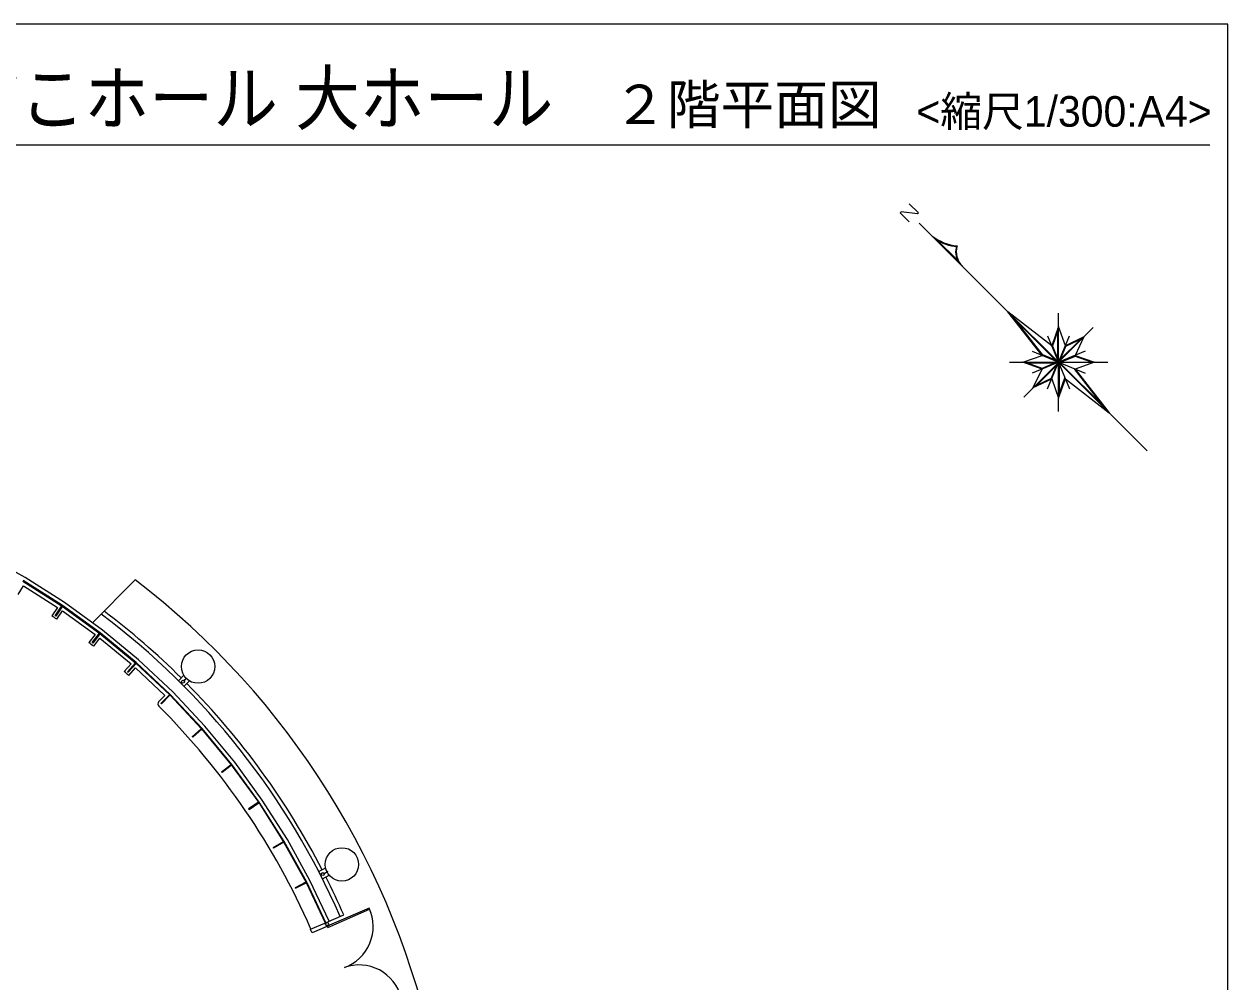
# Model space of a CAD drawing. Units: millimetres on the paper, enlarged 1000 times, with parts at other scales. Extents: x -168458 to 111542, y -102054 to 93946.
# Drawn here: x 10672 to 111542, y 13635 to 93946 of the extents above; entities that cross this region are included whole.
import ezdxf
from ezdxf.enums import TextEntityAlignment as Align

# ---------------------------------------------------------------- set-up
doc = ezdxf.new("R2010")
doc.units = ezdxf.units.MM
doc.header["$LTSCALE"] = 1000
doc.layers.add('1-0_130', color=7, linetype='Continuous', lineweight=9)
doc.layers.add('F-0', color=7, linetype='Continuous', lineweight=9)
doc.styles.add('HG創英角ｺﾞｼｯｸUB', font='')
doc.styles.get('HG創英角ｺﾞｼｯｸUB').set_extended_font_data('HG創英角ｺﾞｼｯｸUB')

msp = doc.modelspace()

# ---------------------------------------------------------------- linework, layer by layer
at = {"layer": '1-0_130'}
for p, q in [((10751, 47549), (7311, 49441)), ((14066, 45446), (10751, 47549)), ((16421, 43768), (19990, 47337)), ((17243, 43138), (14066, 45446)), ((13277, 44338), (13839, 45165)), ((13889, 45131), (13327, 44304)), ((16385, 42082), (16998, 42872)), ((17046, 42835), (16433, 42045)), ((20268, 40635), (17243, 43138)), ((19346, 39635), (20007, 40385)), ((23130, 37948), (20268, 40635)), ((20052, 40345), (19391, 39595)), ((24056, 39345), (23603, 38892)), ((24071, 38896), (24307, 39132)), ((24074, 38421), (24528, 38874)), ((24314, 39125), (24078, 38889)), ((22147, 37007), (22854, 37714)), ((22896, 37672), (22189, 36965)), ((25817, 35086), (23130, 37948)), ((24777, 34209), (25527, 34870)), ((25567, 34825), (24817, 34164)), ((28320, 32060), (25817, 35086)), ((27227, 31251), (28017, 31863)), ((28054, 31816), (27264, 31203)), ((30628, 28884), (28320, 32060)), ((30313, 28707), (29486, 28144)), ((29520, 28095), (30347, 28657)), ((32732, 25569), (30628, 28884)), ((31546, 24903), (32406, 25412)), ((32437, 25360), (31576, 24851)), ((34623, 22129), (32732, 25569)), ((35936, 23172), (35365, 22881)), ((35667, 22287), (36239, 22578)), ((35812, 22740), (36109, 22891)), ((36113, 22882), (35816, 22731)), ((34288, 21992), (33397, 21538)), ((33425, 21484), (34316, 21938)), ((36224, 18727), (34623, 22129)), ((35995, 18265), (34806, 17751))]:
    msp.add_line(p, q, dxfattribs=at)
for points in [[(10189, 46107), (10625, 46844), (13482, 45031), (13001, 44323)], [(10568, 47239), (13864, 45148), (17022, 42853), (20030, 40365), (22875, 37693), (25547, 34847), (28035, 31840), (30330, 28682), (32422, 25386), (34302, 21965), (35922, 18524), (35977, 18548), (34356, 21992), (32473, 25416), (30380, 28715), (28083, 31877), (25592, 34887), (22918, 37735), (20069, 40410), (17059, 42901), (13898, 45197), (10599, 47291)], [(13415, 44042), (13896, 44750), (16634, 42761), (16109, 42084)], [(16504, 41778), (17029, 42454), (19636, 40297), (19070, 39655)], [(19445, 39324), (20011, 39966), (22478, 37650), (21948, 37120)], [(34674, 18056), (35863, 18571), (35905, 18480), (36021, 18531), (35979, 18621), (37455, 19260)], [(39580, 19816), (36081, 18302), (36117, 18209)], [(36117, 18209), (39621, 19725), (39582, 19817)], [(36111, 18315), (36074, 18408), (35958, 18358), (35995, 18265)], [(36106, 18676), (36238, 18370), (36111, 18315)]]:
    msp.add_lwpolyline(points, dxfattribs=at)
for centre, radius in [((25253, 40071), 1400), ((23987, 38804), 125), ((37299, 23492), 1400), ((35703, 22679), 125)]:
    msp.add_circle(centre, radius, dxfattribs=at)
for centre, radius, start, end in [((-21062, -6244), 67500, 11.60608, 52.54218), ((-21062, -6244), 63500, 23.55037, 53.02029), ((-21062, -6244), 63833, 45.29919, 52.97813), ((-21062, -6244), 60970, 55.56506, 56.03493), ((-21062, -6244), 61137, 55.77188, 55.82811), ((-21062, -6244), 60970, 51.96506, 52.43492), ((-21062, -6244), 61137, 52.17188, 52.2281), ((-21062, -6244), 60970, 48.36505, 48.83493), ((-21062, -6244), 61137, 48.57188, 48.62811), ((-21062, -6244), 63833, 27.29919, 44.70079), ((22154, 36948), 268, 140.18671, 225), ((-21062, -6244), 60833, 23.55696, 44.9843), ((-21062, -6244), 61137, 44.97188, 45.02811), ((-21062, -6244), 61137, 41.37187, 41.4281), ((-21062, -6244), 61137, 37.77188, 37.82811), ((-21062, -6244), 61137, 34.17188, 34.2281), ((-21062, -6244), 61137, 30.57188, 30.62811), ((-21062, -6244), 63833, 23.54959, 26.70079), ((-21062, -6244), 61137, 26.97188, 27.02811), ((36272, 18276), 3649, 289.79999, 24.97025), ((-21062, -6244), 60803, 23.24294, 23.55704), ((38744, 11409), 3649, 14.62975, 109.79999)]:
    msp.add_arc(centre, radius, start, end, dxfattribs=at)
at = {"layer": 'F-0'}
for p, q in [((111542, -102054), (111542, 93946)), ((-507, 83828), (110023, 83828)), ((84839, 78885), (85608, 78116)), ((84152, 78198), (84075, 78121)), ((84075, 78121), (84839, 77358)), ((85532, 78039), (84152, 78198)), ((85608, 78116), (85532, 78039)), ((85683, 77256), (104775, 58164)), ((87053, 75971), (88994, 74030)), ((96777, 66974), (93108, 69831)), ((95965, 66162), (93108, 69831)), ((97351, 61462), (97351, 69702)), ((93407, 69448), (97206, 65648)), ((96077, 66116), (93452, 69487)), ((94438, 62675), (100264, 68502)), ((96432, 67806), (98269, 63371)), ((96432, 63371), (98269, 67806)), ((97351, 68588), (96777, 66974)), ((97351, 68409), (96811, 66892)), ((97291, 65733), (97291, 68420)), ((97925, 66974), (97351, 68588)), ((97411, 65733), (99260, 67583)), ((99472, 67710), (97925, 66974)), ((99345, 67583), (97929, 66910)), ((97351, 65745), (96807, 67059)), ((97465, 65707), (97994, 66984)), ((93237, 65588), (101477, 65588)), ((94351, 65589), (95965, 66162)), ((95965, 65014), (94351, 65589)), ((96048, 65049), (94530, 65588)), ((95133, 66507), (99568, 64670)), ((99568, 66507), (95133, 64670)), ((97194, 65588), (95881, 65044)), ((97240, 65699), (95890, 66258)), ((97508, 65588), (98821, 66132)), ((98654, 66128), (100172, 65588)), ((100351, 65588), (98737, 65014)), ((97206, 65528), (94519, 65528)), ((95229, 63467), (95965, 65014)), ((97291, 65444), (95391, 63544)), ((97240, 65478), (96696, 64164)), ((97411, 65444), (97411, 62752)), ((97496, 65528), (101295, 61729)), ((98624, 65061), (101250, 61689)), ((98737, 65014), (101593, 61346)), ((95229, 63467), (96777, 64203)), ((95356, 63594), (96811, 64285)), ((96777, 64203), (97351, 62588)), ((97351, 62768), (97890, 64285)), ((97351, 62588), (97925, 64203)), ((97925, 64203), (101593, 61346)), ((97411, 62942), (97413, 62942)), ((101557, 61382), (101565, 61382))]:
    msp.add_line(p, q, dxfattribs=at)
for points in [[(111542, 93946), (-168458, 93946), (-168458, -102054)], [(99472, 67710), (98737, 66162), (100351, 65588)]]:
    msp.add_lwpolyline(points, dxfattribs=at)
for centre, radius, start, end in [((89200, 79258), 3926, 231.28344, 265.11395), ((89200, 79258), 3986, 236.75417, 265.11395), ((90420, 74834), 1697, 161.74773, 209.66453), ((90420, 74834), 1637, 161.74773, 226.3252)]:
    msp.add_arc(centre, radius, start, end, dxfattribs=at)

# ---------------------------------------------------------------- texts
at = {"layer": 'F-0', "style": 'HG創英角ｺﾞｼｯｸUB', "width": 0.9}
msp.add_text('てだこホール 大ホール', height=4399, dxfattribs=at).set_placement((-462, 84208), align=Align.BOTTOM_LEFT)
at = {"layer": 'F-0', "style": 'HG創英角ｺﾞｼｯｸUB'}
for s, height, p in [('２階平面図', 3299, (60028, 84571)), ('<縮尺1/300:A4>', 2566, (85436, 84571))]:
    msp.add_text(s, height=height, dxfattribs=at).set_placement(p, align=Align.BOTTOM_LEFT)

doc.saveas('drawing.dxf')
